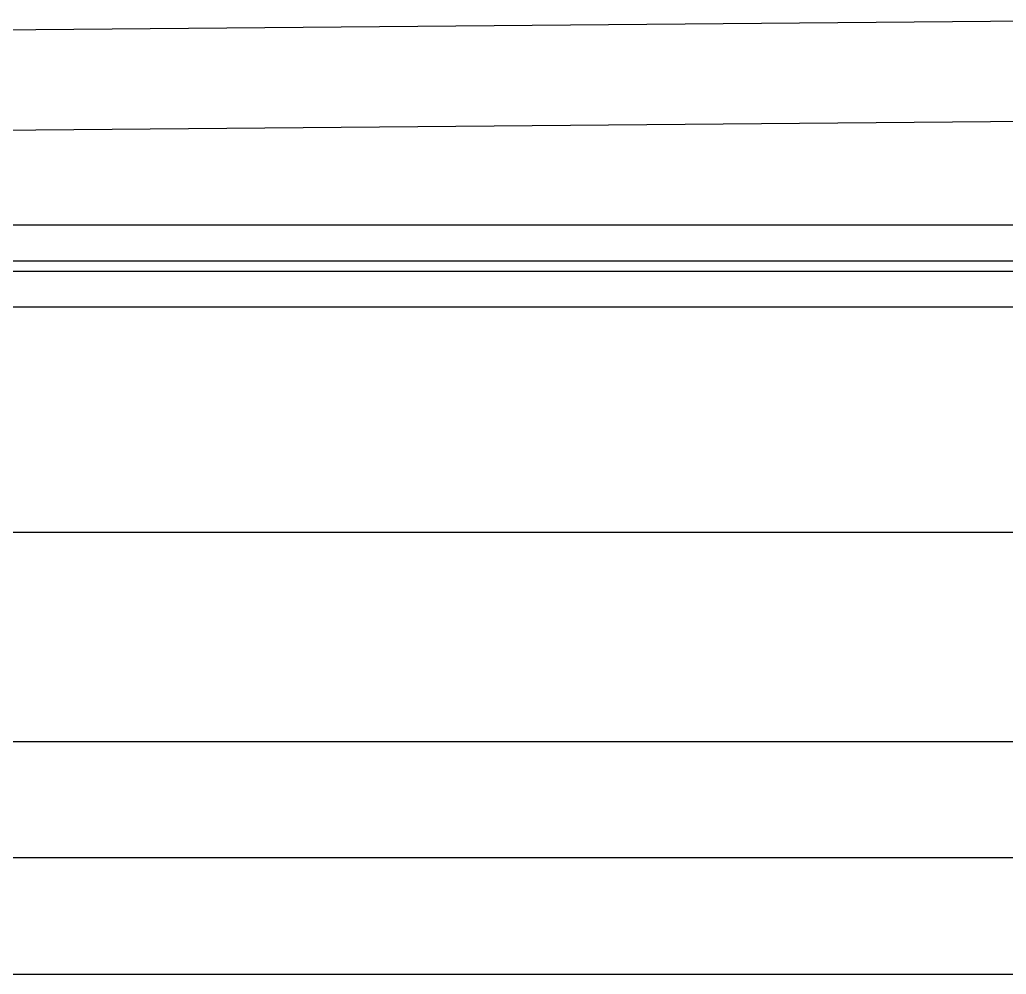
# Model space of a CAD drawing. Extents: x 0 to 702, y -13 to 12.
# Drawn here: x 678.46 to 690.23, y -0.67 to 10.72 of the extents above; entities that cross this region are included whole.
import ezdxf

# ---------------------------------------------------------------- set-up
doc = ezdxf.new("R2010")
doc.units = 0
doc.layers.get('0').update_dxf_attribs({"linetype": 'CONTINUOUS'})

# ---------------------------------------------------------------- blocks, each defined once
blk = doc.blocks.new('*U1')
for p, q in [((672.2, 8.269, 11.7), (698.4, 8.269, 11.7)), ((672.2, 7.29, 21.914), (698.4, 7.29, 21.914)), ((668.5, 4.603, 7.551), (699.15, 4.603, 7.551)), ((668.5, 4.603, 7.551), (699.15, 4.603, 7.551)), ((668.5, 2.103, 6.408), (699.15, 2.103, 6.408)), ((668.5, -0.673, 5.988), (699.15, -0.673, 5.988))]:
    blk.add_line(p, q)
at = {"extrusion": (0, 0.988768, 0.149458)}
for p, q in [((672.2, 8.269, 11.7), (698.4, 8.269, 11.7)), ((672.2, 7.839, 18.282), (698.4, 7.839, 18.282)), ((672.2, 7.716, 15.358), (698.4, 7.716, 15.358)), ((672.2, 7.29, 21.914), (698.4, 7.29, 21.914))]:
    blk.add_line(p, q, dxfattribs=at)
at = {"extrusion": (0, 0.99912, -0.041954)}
for p, q in [((672.2, 7.839, 18.282), (698.4, 7.839, 18.282)), ((672.2, 7.716, 15.358), (698.4, 7.716, 15.358))]:
    blk.add_line(p, q, dxfattribs=at)
at = {"extrusion": (0, 0.183875, -0.98295)}
for p, q in [((668.5, 2.103, 6.408), (699.15, 2.103, 6.408)), ((668.5, 0.722, 6.15), (699.15, 0.722, 6.15))]:
    blk.add_line(p, q, dxfattribs=at)
at = {"extrusion": (0, 0.11486, -0.993382)}
for p, q in [((668.5, 0.722, 6.15), (699.15, 0.722, 6.15)), ((668.5, -0.673, 5.988), (699.15, -0.673, 5.988))]:
    blk.add_line(p, q, dxfattribs=at)
blk = doc.blocks.new('*U4')
for p, q in [((642.28691, 10.284154, 15.987856), (691.90019, 10.717122, 15.987856)), ((642.28691, 10.284154, 15.987856), (691.90019, 10.717122, 15.987856)), ((642.2, 9.085262, 15.987856), (692.480303, 9.524051, 15.987856)), ((642.2, 9.085262, 15.987856), (692.480303, 9.524051, 15.987856))]:
    blk.add_line(p, q)

msp = doc.modelspace()

# ---------------------------------------------------------------- block references
for name in ['*U4', '*U1']:
    msp.add_blockref(name, (0, 0))

doc.saveas('drawing.dxf')
